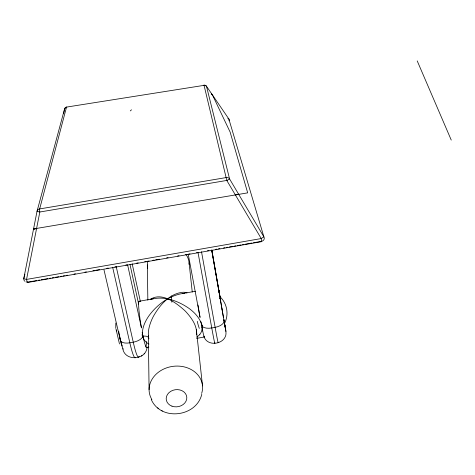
<?xml version="1.0" encoding="UTF-8"?>
<svg xmlns="http://www.w3.org/2000/svg" width="475" height="475" viewBox="0 0 475 475"><rect width="100%" height="100%" fill="white"/><g stroke="black" fill="none" stroke-linecap="round" stroke-linejoin="round"><path stroke-width="0.71" d="M225.049 326.088C225.506 329.044 226.326 331.989 225.862 335.017C223.713 344.565 207.551 346.685 204.113 336.941M115.799 323.053L115.775 328.385M204.013 85.132L204.001 85.215A2.446 2.381 -3.7 0 1 206.494 86.272L228.837 118.952L263.868 236.776A3.289 2.969 -16.2 0 1 261.482 241.359L261.612 241.662L261.244 238.551L226.824 180.53L203.995 85.09M63.781 113.394L63.893 112.759M64.006 112.118L64.576 108.918A2.559 2.363 20.5 0 1 66.53 107.095L204.018 85.357M196.401 334.857C197.582 326.111 191.686 318.197 186.17 312.027A37.418 18.828 59.1 0 0 184.775 310.597C176.308 302.949 161.72 291.632 150.159 299.488M24.896 274.253L23.786 278.546A3.479 2.993 7.1 0 0 24.86 281.253M224.835 322.828C228.92 314.343 227.133 303.739 220.394 297.142M201.78 394.315C196.407 416.985 160.888 421.426 151.282 399.546M122.776 348.62C124.848 361.849 146.656 360.038 147.024 346.999A23.453 2.138 80.6 0 1 143.456 338.432A14.25 10.23 -64.4 0 1 142.767 336.258C141.544 330.066 144.032 323.808 147.143 318.559A35.767 25.258 -64.9 0 1 149.524 314.996C157.51 304.422 169.088 295.788 182.364 293.544L195.344 291.294M199.88 334.495L196.822 337.161M131.492 109.802L130.31 110.918M141.431 356.084L141.96 355.656M144.151 353.869L144.637 353.477M150.723 299.452C163.673 295.527 177.721 300.734 188.468 308.014A37.341 24.237 49.5 0 1 190.131 309.249C194.827 312.888 199.067 317.454 201.18 323.095A14.44 9.524 49.5 0 1 201.863 325.553A14.571 9.607 49.5 0 1 202.083 327.792A23.328 0.641 80.3 0 0 204.208 336.098M34.913 228.867L33.559 228.944L247.683 192.856L230.132 132.08L212.509 95.071M196.626 338.396L204.565 336.941M138.843 301.346L153.336 298.704M146.057 347.593L148.895 347.077M26.024 281.907A3.479 2.993 7.1 0 0 28.019 282.073L36.777 280.541M38.238 280.292L39.692 280.036M41.153 279.781L47.72 278.635M49.18 278.38L50.635 278.124M52.096 277.869L53.556 277.62M55.017 277.364L58.663 276.729M60.123 276.474L61.584 276.218M63.038 275.963L64.499 275.708M65.96 275.452L67.42 275.203M73.981 274.057L75.442 273.802M84.93 272.145L86.385 271.89M92.952 270.75L94.412 270.495M95.873 270.239L99.518 269.604M106.816 268.327L108.276 268.078M114.837 266.932L116.298 266.677M125.786 265.02L127.241 264.771M136.729 263.114L138.183 262.859M144.75 261.713L146.211 261.458M147.672 261.208L149.132 260.953M152.778 260.318L154.238 260.062M155.693 259.807L159.345 259.172M166.636 257.895L168.097 257.646M177.585 255.989L179.039 255.734M185.606 254.588L187.067 254.339M188.527 254.083L189.982 253.828M196.549 252.682L198.01 252.427M207.492 250.776L208.953 250.521M215.519 249.375L216.98 249.12M218.441 248.864L219.895 248.609M223.547 247.974L225.002 247.718M226.462 247.463L227.923 247.214M229.383 246.958L233.029 246.323M234.49 246.068L235.95 245.812M237.405 245.557L241.057 244.922M242.511 244.667L243.972 244.411M245.433 244.156L251.999 243.016M253.46 242.761L260.751 241.484M27.77 282.447L261.612 241.662M33.559 228.944L35.019 228.695M235.677 194.619L238.592 194.138M33.47 228.95L34.895 228.73M182.364 293.544L184.733 293.33M187.055 292.927L185.149 292.41A35.862 20.799 -76.7 0 0 183.13 292.244C169.623 293.413 159.725 305.158 153.455 316.213A35.72 20.918 -76.1 0 0 151.638 319.972C149.162 325.85 147.357 332.488 148.865 338.859M149.002 344.037C145.837 342.635 143.432 339.667 142.773 336.258A14.873 10.676 -64.4 0 1 142.452 333.711L142.191 332.245M161.429 410.412L162.373 411.053M157.605 407.847L158.769 408.637M417.216 60.913L451.25 140.077M116.274 330.077L116.577 330.992M225.934 331.443L224.717 324.657M116.031 329.151L119.48 343.959M103.995 269.865L120.175 339.518A21.892 2.529 80.7 0 0 123.191 349.101M112.64 267.223L129.835 342.813A31.51 3.313 80.7 0 0 135.613 357.39M120.003 337.891L120.175 339.518A9.987 4.887 -14 0 0 129.835 342.813L133.261 342.196A9.975 4.887 -13.9 0 0 142.957 336.223M116.209 266.6L133.261 342.196A31.498 3.194 80.7 0 0 139.086 356.339M127.638 264.979L141.467 327.976A23.447 2.132 80.6 0 1 139.591 301.488M132.157 263.673L140.41 301.696M130.007 264.533L138.641 304.083M201.857 325.553L200.883 321.646M202.083 327.792L201.958 327.127M188.26 254.404L200.052 317.413A23.323 0.647 80.3 0 1 197.974 304.956M197.992 252.344L211.755 327.958A31.285 0.54 80.3 0 0 214.872 342.902M201.513 251.726L215.127 327.34A31.273 0.427 80.2 0 0 218.138 342.303M224.889 325.63L225.69 330.042L225.31 327.643M220.032 296.976L218.797 290.124L223.428 317.306M224.895 325.696L211.844 251.049M211.808 249.862L220.02 296.881M211.791 250.23L219.165 292.452M220.263 298.3L220.382 298.995M224.253 322.08L224.479 323.362M222.128 309.005L222.306 310.021M223.951 319.622L224.158 320.857M225.245 327.198L224.509 322.858M223.903 320.013L224.022 320.726A9.773 4.881 -10.9 0 1 215.127 327.34L211.755 327.958A9.779 4.881 -11 0 1 201.673 325.601M196.335 329.591L202.528 385.92M189.086 262.812L192.256 292.036M148.348 335.451L149.085 389.66M147.339 264.961L147.85 300.248M235.297 194.999A3.467 0.315 -14.2 0 1 237.553 194.513M34.764 228.95A3.652 0.362 -6 0 1 36.848 228.641M66.797 107.243A2.506 0.327 78.9 0 0 66.53 107.095L39.663 208.923A3.367 0.606 79.6 0 0 39.829 212.01L26.552 279.413A3.361 0.701 80.3 0 0 28.019 282.073M205.052 85.732A2.44 1.437 -34.7 0 1 206.494 86.272L229.579 178.938L263.845 236.811L261.244 238.551L26.552 279.413A3.479 0.392 9.5 0 1 23.786 278.546L37.026 211.333L64.576 108.918A2.553 1.526 12 0 1 65.776 107.956M211.339 93.884A2.535 2.001 -46.4 0 1 212.414 95.113M211.286 94.252A2.642 1.657 -7.7 0 1 212.574 95.053M171.861 302.219A23.376 1.283 80.4 0 1 171.457 295.943M143.373 337.036A21.898 2.001 80.6 0 1 142.969 335.207M142.654 337.351A22.776 5.373 85.6 0 1 142.078 334.661M202.528 331.039A22.129 0.612 80.4 0 1 202.202 329.395M219.61 298.282A9.363 4.477 -10.7 0 1 220.24 299.012M227.774 118.364A2.351 1.455 -34.6 0 1 228.837 118.952A2.351 2.256 -13.4 0 1 229.063 120.793M146.502 341.495A23.18 4.168 78.4 0 1 145.855 346.619M199.304 328.403A23.073 6.739 82.6 0 1 197.262 321.326M142.773 336.258A6.068 3.004 -13.6 0 1 148.717 338.23M202.124 324.942A22.349 2.672 75.5 0 1 202.635 327.815M202.018 325.595A17.688 11.649 49.7 0 1 199.773 334.382M122.253 345.996A20.467 2.369 80.7 0 1 118.667 331.182M151.893 399.576A26.832 22.414 -7.8 0 1 173.209 366.314A26.832 22.414 -7.8 0 1 201.655 393.419M186.147 254.642A20.918 18.638 -4.9 0 1 189.145 264.539M147.695 268.357A20.918 18.638 -4.9 0 1 147.737 261.339M227.062 180.393L39.829 212.01L37.026 211.333A3.473 3.082 10.8 0 1 39.663 208.923L226.26 177.561A3.307 3.082 -12.2 0 1 229.579 178.938L227.062 180.393M171.98 406.167A10.343 8.592 -7.9 0 0 186.794 397.201A10.343 8.592 -7.9 0 0 170.751 391.323A10.343 8.592 -7.9 0 0 171.98 406.167"/></g></svg>
